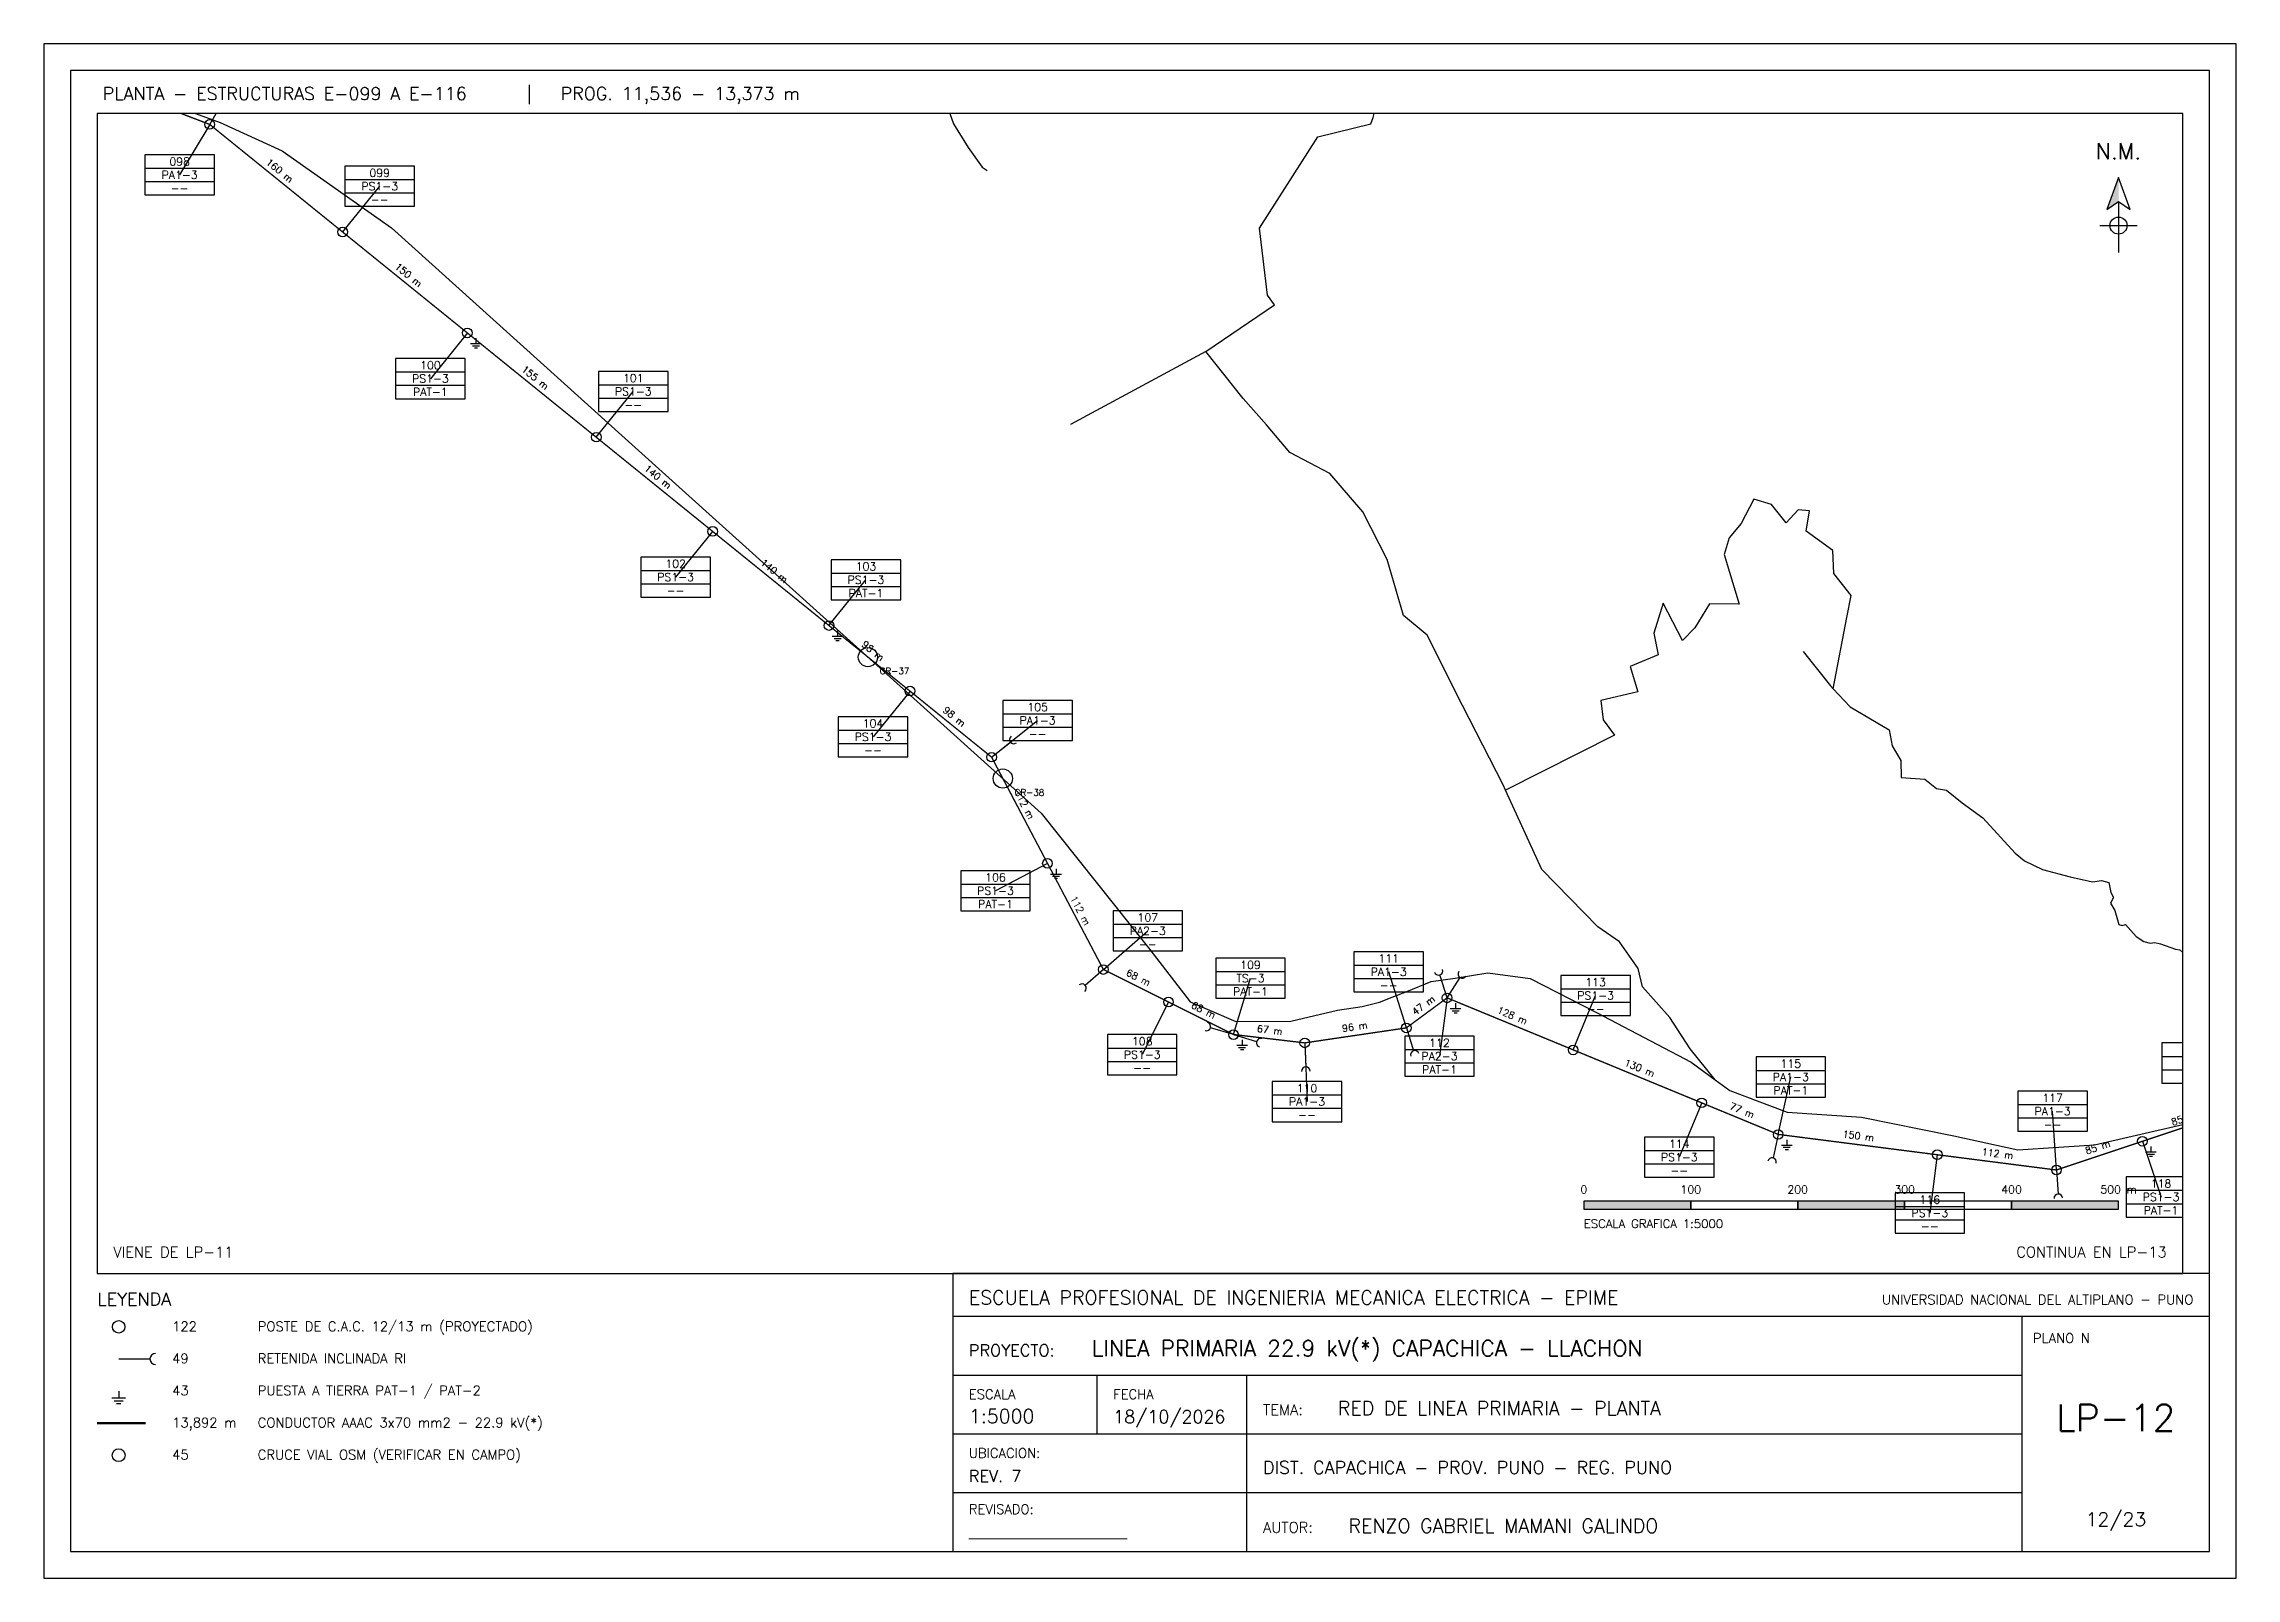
# Paper-space layout 'LP-12' of a CAD drawing. Header units: metres, sheet in millimetres. Extents: x 5 to 415, y 5 to 292.
# The model-space entities are those that its viewports show. They can reach past a viewport. Long polylines and large blocks are cut down to what shows.
import ezdxf
from ezdxf.enums import TextEntityAlignment as Align

# ---------------------------------------------------------------- set-up
doc = ezdxf.new("R2010")
doc.units = ezdxf.units.M
for name, color, linetype in [('CRUCES', 30, 'CONTINUOUS'), ('MARCO', 7, 'CONTINUOUS'), ('NM', 5, 'CONTINUOUS'), ('ROTULO', 7, 'CONTINUOUS'), ('RP_CONDUCTOR', 5, 'CONTINUOUS'), ('RP_CUADROPOSTE', 5, 'CONTINUOUS'), ('RP_LEYENDA', 7, 'CONTINUOUS'), ('RP_POSTE', 1, 'CONTINUOUS'), ('RP_PTIERRA', 2, 'CONTINUOUS'), ('RP_RETENIDA', 1, 'CONTINUOUS'), ('RP_VANO', 4, 'CONTINUOUS'), ('VIAS', 8, 'CONTINUOUS')]:
    doc.layers.add(name, color=color, linetype=linetype)
doc.layers.add('REDCAD_VIEWPORTS', color=8, linetype='CONTINUOUS', plot=False)
doc.styles.add('ROMANS', font='romans.shx')

# ---------------------------------------------------------------- blocks, each defined once
blk = doc.blocks.new('NM')
blk.add_hatch(color=5).paths.add_polyline_path([(0, 0), (0, -4.5), (-2.2, -6)])
for p, q in [((0, -4.5), (0, -14)), ((-3.5, -9), (3.5, -9))]:
    blk.add_line(p, q)
blk.add_lwpolyline([(0, 0), (-2.2, -6), (0, -4.5), (2.2, -6)], close=True)
blk.add_circle((0, -9), 1.6)
at = {"style": 'ROMANS'}
blk.add_text('N.M.', height=3, dxfattribs=at).set_placement((0, 2.5), align=Align.BOTTOM_CENTER)
blk = doc.blocks.new('POSTE_LP')
blk.add_circle((0, 0), 0.9)
blk = doc.blocks.new('RETENIDA')
blk.add_line((0, 0), (4.5, 0))
blk.add_arc((5.3, 0), 0.8, 90, 270)
blk = doc.blocks.new('PAT')
for p, q in [((0, 0), (0, -1)), ((-1, -1), (1, -1)), ((-0.65, -1.4), (0.65, -1.4)), ((-0.3, -1.8), (0.3, -1.8))]:
    blk.add_line(p, q)
blk = doc.blocks.new('CUADRO_POSTE')
for p, q in [((0, 5), (13, 5)), ((0, 2.5), (13, 2.5))]:
    blk.add_line(p, q)
blk.add_lwpolyline([(0, 0), (13, 0), (13, 7.5), (0, 7.5)], close=True)
at = {"style": 'ROMANS'}
for tag, p in [('NUMERO', (6.5, 6.25)), ('ARMADO', (6.5, 3.75)), ('PAT', (6.5, 1.25))]:
    blk.add_attdef(tag, text='', height=1.5, dxfattribs=at).set_placement(p, align=Align.MIDDLE_CENTER)

msp = doc.modelspace()

# ---------------------------------------------------------------- linework, layer by layer
at = {"layer": 'CRUCES'}
for centre in [(414540.1, 8261871.3), (414666.3, 8261757.7)]:
    msp.add_circle(centre, 9, dxfattribs=at)
at = {"layer": 'RP_CONDUCTOR', "const_width": 1.25}
msp.add_lwpolyline([(413671.5, 8262466.4), (413924.6, 8262369.5), (414655.8, 8261777.7), (414760.3, 8261579.1), (414882, 8261518.3), (414948.6, 8261510.5), (415043.6, 8261524.5), (415081.7, 8261552.6), (415391.3, 8261424.9), (415651.5, 8261391.6), (415812.3, 8261445.3)], dxfattribs=at)
at = {"layer": 'RP_CUADROPOSTE'}
for p, q in [((413924.6, 8262369.5), (413896.5, 8262322.2)), ((414049, 8262268.9), (414083.6, 8262311.6)), ((414165.6, 8262174.5), (414131, 8262131.7)), ((414286.1, 8262077), (414320.7, 8262119.7)), ((414394.9, 8261988.9), (414360.3, 8261946.1)), ((414503.7, 8261900.8), (414538.3, 8261943.6)), ((414579.5, 8261839.5), (414544.9, 8261796.7)), ((414655.8, 8261777.7), (414698.8, 8261812)), ((414708, 8261678.4), (414659.4, 8261652.8)), ((414760.3, 8261579.1), (414801.8, 8261615.3)), ((414882, 8261518.2), (414897.8, 8261570.9)), ((415043.6, 8261524.5), (415027.1, 8261576.9)), ((414821.2, 8261548.7), (414796.6, 8261499.5)), ((415081.7, 8261552.6), (415074.6, 8261498)), ((415199.6, 8261503.9), (415220.6, 8261554.8)), ((414948.6, 8261510.5), (414950.7, 8261455.6)), ((415391.3, 8261424.8), (415403.1, 8261478.6)), ((415319.8, 8261454.4), (415298.8, 8261403.5)), ((415651.5, 8261391.6), (415647.9, 8261446.5)), ((415731.9, 8261418.5), (415749.3, 8261366.3)), ((415540.1, 8261405.9), (415533.1, 8261351.3))]:
    msp.add_line(p, q, dxfattribs=at)
at = {"layer": 'VIAS'}
for points in [[(413740.9, 8262443.9), (413934.5, 8262371.2), (413992.4, 8262344.7), (414094.7, 8262272.7), (414313.1, 8262075.7), (414702.2, 8261725.4), (414803.8, 8261597.7), (414841.3, 8261548.9), (414884.2, 8261530.6), (414935.7, 8261530.8), (414979.2, 8261541.2), (415002.3, 8261544.6), (415018.5, 8261548.6), (415030.4, 8261553.3), (415044.2, 8261558.6), (415066.9, 8261568), (415089.4, 8261571.1), (415119.7, 8261575.9), (415159.4, 8261570.6), (415221.4, 8261539), (415309.9, 8261492.4), (415332.5, 8261475.8), (415346.2, 8261465.8), (415399.6, 8261445.6), (415469.1, 8261441), (415555.4, 8261423.6), (415615.3, 8261410.6), (415687.2, 8261415.2), (415778.5, 8261436.3), (415821, 8261462.6)], [(414604.2, 8262414.2), (414620.3, 8262370), (414633.9, 8262347.9), (414647, 8262329.4), (414651.5, 8262326.3)], [(415332.5, 8261475.8), (415308.9, 8261504.8), (415290.1, 8261534.1), (415264.3, 8261563), (415260.3, 8261579.9), (415242.8, 8261604.9), (415222.7, 8261619.1), (415170.2, 8261672.6), (415136.4, 8261746.9), (415134.2, 8261751.7), (415096, 8261826), (415063.1, 8261891.7), (415040.8, 8261910.3), (415025.8, 8261962.6), (415003, 8262007.1), (414971.9, 8262042.9), (414934.8, 8262062.7), (414912.9, 8262088.6), (414891.1, 8262113.2), (414856.1, 8262157.2), (414920.4, 8262200.7), (414913.8, 8262209.8), (414906.2, 8262272.5), (414960.7, 8262358), (415010.3, 8262369.9), (415012.5, 8262376), (415028, 8262427.5)], [(414856.1, 8262157.2), (414729.7, 8262088.9)], [(415442.6, 8261841.7), (415455.5, 8261908.3), (415459.4, 8261928.9), (415443.2, 8261949.4), (415442.3, 8261970.9), (415417.4, 8261989), (415420.7, 8262008.2), (415409.9, 8262009.1), (415398.7, 8261996.8), (415385.2, 8262014), (415368.6, 8262019), (415356.8, 8261996.3), (415345.5, 8261982.8), (415340.7, 8261967.4), (415354.8, 8261920.8), (415327.1, 8261921), (415313.4, 8261898.7), (415301.7, 8261886.8), (415283.9, 8261921.6), (415274.9, 8261893.8), (415279, 8261873.4), (415253, 8261862.4), (415260.1, 8261838.7), (415225.5, 8261830.8), (415227.6, 8261812.5), (415238.1, 8261798.4), (415136.4, 8261746.9)], [(415414.7, 8261876.6), (415440.3, 8261844.3), (415442.6, 8261841.7), (415458.7, 8261824.7), (415495.2, 8261803.4), (415497.9, 8261788.2), (415506, 8261774.6), (415506.3, 8261758.8), (415528.5, 8261757.2), (415539.3, 8261748.3), (415548.6, 8261746.9), (415563.3, 8261735), (415582.6, 8261721), (415613, 8261687.9), (415621.6, 8261680.9), (415638.5, 8261672.7), (415664.4, 8261665.8), (415685.1, 8261661), (415687.4, 8261661.5), (415693.7, 8261662.5), (415700.5, 8261660.5), (415702.3, 8261651.2), (415704.9, 8261646.5), (415702, 8261641.1), (415706.1, 8261634.3), (415709.8, 8261621.3), (415713, 8261620.3), (415716.1, 8261621.3), (415726.1, 8261609.9), (415733.2, 8261605.4), (415739.1, 8261603.9), (415743.5, 8261604.4), (415748.9, 8261603), (415762.8, 8261598.2), (415767, 8261597.5), (415771.4, 8261593.4), (415774.3, 8261594), (415777.9, 8261594.8), (415780, 8261591.1)]]:
    msp.add_lwpolyline(points, dxfattribs=at)

# ---------------------------------------------------------------- block references
at = {"layer": 'RP_CUADROPOSTE', "xscale": 5, "yscale": 5}
for p, values in [((413864, 8262303.5), {'NUMERO': '098', 'ARMADO': 'PA1-3', 'PAT': '--'}), ((414051.1, 8262292.9), {'NUMERO': '099', 'ARMADO': 'PS1-3', 'PAT': '--'}), ((414098.5, 8262113), {'NUMERO': '100', 'ARMADO': 'PS1-3', 'PAT': 'PAT-1'}), ((414288.2, 8262101), {'NUMERO': '101', 'ARMADO': 'PS1-3', 'PAT': '--'}), ((414327.8, 8261927.4), {'NUMERO': '102', 'ARMADO': 'PS1-3', 'PAT': '--'}), ((414505.8, 8261924.8), {'NUMERO': '103', 'ARMADO': 'PS1-3', 'PAT': 'PAT-1'}), ((414666.3, 8261793.3), {'NUMERO': '105', 'ARMADO': 'PA1-3', 'PAT': '--'}), ((414512.4, 8261778), {'NUMERO': '104', 'ARMADO': 'PS1-3', 'PAT': '--'}), ((414626.9, 8261634), {'NUMERO': '106', 'ARMADO': 'PS1-3', 'PAT': 'PAT-1'}), ((414769.3, 8261596.5), {'NUMERO': '107', 'ARMADO': 'PA2-3', 'PAT': '--'}), ((414865.3, 8261552.2), {'NUMERO': '109', 'ARMADO': 'TS-3', 'PAT': 'PAT-1'}), ((414994.6, 8261558.2), {'NUMERO': '111', 'ARMADO': 'PA1-3', 'PAT': '--'}), ((415188.1, 8261536), {'NUMERO': '113', 'ARMADO': 'PS1-3', 'PAT': '--'}), ((414764.1, 8261480.7), {'NUMERO': '108', 'ARMADO': 'PS1-3', 'PAT': '--'}), ((415042.1, 8261479.3), {'NUMERO': '112', 'ARMADO': 'PA2-3', 'PAT': 'PAT-1'}), ((415750.1, 8261472.9), {'NUMERO': '119', 'ARMADO': 'TS-3', 'PAT': '--'}), ((415370.6, 8261459.8), {'NUMERO': '115', 'ARMADO': 'PA1-3', 'PAT': 'PAT-1'}), ((414918.2, 8261436.8), {'NUMERO': '110', 'ARMADO': 'PA1-3', 'PAT': '--'}), ((415615.4, 8261427.8), {'NUMERO': '117', 'ARMADO': 'PA1-3', 'PAT': '--'}), ((415266.3, 8261384.8), {'NUMERO': '114', 'ARMADO': 'PS1-3', 'PAT': '--'}), ((415716.8, 8261347.6), {'NUMERO': '118', 'ARMADO': 'PS1-3', 'PAT': 'PAT-1'}), ((415500.6, 8261332.6), {'NUMERO': '116', 'ARMADO': 'PS1-3', 'PAT': '--'})]:
    msp.add_blockref('CUADRO_POSTE', p, dxfattribs=at).add_auto_attribs(values)
at = {"layer": 'RP_POSTE', "xscale": 5, "yscale": 5}
for p in [(413924.6, 8262369.5), (414049, 8262268.9), (414165.6, 8262174.5), (414286.1, 8262077), (414394.9, 8261988.9), (414503.7, 8261900.8), (414579.5, 8261839.5), (414655.8, 8261777.7), (414708, 8261678.4), (414760.3, 8261579.1), (414821.2, 8261548.7), (415081.7, 8261552.6), (414882, 8261518.2), (415043.6, 8261524.5), (414948.6, 8261510.5), (415199.6, 8261503.9), (415319.8, 8261454.4), (415391.3, 8261424.8), (415731.9, 8261418.5), (415540.1, 8261405.9), (415651.5, 8261391.6)]:
    msp.add_blockref('POSTE_LP', p, dxfattribs=at)
at = {"layer": 'RP_PTIERRA', "xscale": 5, "yscale": 5}
for p in [(414173.6, 8262169.5), (414511.7, 8261895.8), (414716, 8261673.4), (415089.7, 8261547.6), (414890, 8261513.2), (415399.3, 8261419.8), (415739.9, 8261413.5)]:
    msp.add_blockref('PAT', p, dxfattribs=at)
at = {"layer": 'RP_RETENIDA', "xscale": 5, "yscale": 5}
for p, rotation in [((413924.6, 8262369.5), 59.286036051947946), ((414655.8, 8261777.7), 38.59684349846418), ((414760.3, 8261579.1), -138.91020702624314), ((415081.7, 8261552.6), 107.49055403816186), ((415081.7, 8261552.6), 57.49055403816186), ((414882, 8261518.2), 163.3333488614173), ((414882, 8261518.2), -16.666651138582683), ((415043.6, 8261524.5), -72.47607929956662), ((414948.6, 8261510.5), -87.78501014642428), ((415391.3, 8261424.8), -102.41585276773291), ((415651.5, 8261391.6), -86.23252111476447)]:
    msp.add_blockref('RETENIDA', p, dxfattribs=dict(at, rotation=rotation))

# ---------------------------------------------------------------- texts
at = {"layer": 'CRUCES', "style": 'ROMANS'}
for s, p in [('CR-37', (414551.1, 8261855.3)), ('CR-38', (414677.3, 8261741.7))]:
    msp.add_text(s, height=6, dxfattribs=at).set_placement(p)
at = {"layer": 'RP_VANO', "style": 'ROMANS'}
for s, rotation, p in [('160 m', -38.9875, (413986.8, 8262322.2)), ('150 m', -38.9879, (414107.3, 8262224.7)), ('155 m', -38.9848, (414225.8, 8262128.7)), ('140 m', -38.9871, (414340.5, 8262035.9)), ('140 m', -38.9871, (414449.3, 8261947.8)), ('98 m', -38.993, (414541.6, 8261873.1)), ('98 m', -38.9834, (414617.6, 8261811.6)), ('112 m', -62.2474, (414681.9, 8261731.1)), ('112 m', -62.2429, (414734.2, 8261631.8)), ('68 m', -26.5613, (414790.7, 8261566.9)), ('68 m', -26.5613, (414851.6, 8261536.5)), ('47 m', 36.3736, (415062.7, 8261541.5)), ('128 m', -22.4214, (415140.7, 8261531.3)), ('67 m', -6.6159, (414915.3, 8261517.4)), ('96 m', 8.3629, (414996.1, 8261520.5)), ('130 m', -22.4185, (415259.7, 8261482.2)), ('77 m', -22.4244, (415355.5, 8261442.6)), ('85 m', 18.4734, (415772.1, 8261434.9)), ('150 m', -7.2733, (415465.7, 8261418.4)), ('112 m', -7.2788, (415595.8, 8261401.7)), ('85 m', 18.4756, (415691.7, 8261408.1))]:
    msp.add_text(s, height=6.5, rotation=rotation, dxfattribs=at).set_placement(p, align=Align.BOTTOM_CENTER)

psp = doc.layouts.new('LP-12')

# ---------------------------------------------------------------- hatches: boundary and pattern name
for points in [[(293, 74), (313, 74), (313, 75.5), (293, 75.5)], [(333, 74), (353, 74), (353, 75.5), (333, 75.5)], [(373, 74), (393, 74), (393, 75.5), (373, 75.5)]]:
    psp.add_hatch(color=7).paths.add_polyline_path(points)

# ---------------------------------------------------------------- linework, layer by layer
at = {"layer": 'CRUCES'}
psp.add_circle((19, 28), 1.2, dxfattribs=at)
at = {"layer": 'MARCO'}
for points in [[(5, 5), (415, 5), (415, 292), (5, 292)], [(10, 10), (410, 10), (410, 287), (10, 287)], [(15, 62), (405, 62), (405, 279), (15, 279)]]:
    psp.add_lwpolyline(points, close=True, dxfattribs=at)
at = {"layer": 'ROTULO'}
for p, q in [((175, 54), (375, 54)), ((175, 54), (410, 54)), ((375, 10), (375, 54)), ((175, 43), (375, 43)), ((202, 32), (202, 43)), ((230, 10), (230, 43)), ((175, 32), (375, 32)), ((175, 21), (375, 21))]:
    psp.add_line(p, q, dxfattribs=at)
for points in [[(293, 74), (313, 74), (313, 75.5), (293, 75.5)], [(313, 74), (333, 74), (333, 75.5), (313, 75.5)], [(333, 74), (353, 74), (353, 75.5), (333, 75.5)], [(353, 74), (373, 74), (373, 75.5), (353, 75.5)], [(373, 74), (393, 74), (393, 75.5), (373, 75.5)], [(175, 10), (410, 10), (410, 62), (175, 62)]]:
    psp.add_lwpolyline(points, close=True, dxfattribs=at)
at = {"layer": 'RP_CONDUCTOR', "lineweight": 50}
psp.add_line((15, 34), (24, 34), dxfattribs=at)

# ---------------------------------------------------------------- block references
at = {"layer": 'NM'}
psp.add_blockref('NM', (393, 267), dxfattribs=at)
at = {"layer": 'RP_POSTE', "xscale": 1.3, "yscale": 1.3}
psp.add_blockref('POSTE_LP', (19, 52), dxfattribs=at)
at = {"layer": 'RP_PTIERRA', "xscale": 1.3, "yscale": 1.3}
psp.add_blockref('PAT', (19, 40), dxfattribs=at)
at = {"layer": 'RP_RETENIDA', "xscale": 1.3, "yscale": 1.3}
psp.add_blockref('RETENIDA', (19, 46), dxfattribs=at)

# ---------------------------------------------------------------- texts
at = {"layer": 'ROTULO', "style": 'ROMANS'}
for s, height, p in [('PLANTA - ESTRUCTURAS E-099 A E-116   |   PROG. 11,536 - 13,373 m', 2.4, (16, 281.5)), ('ESCALA GRAFICA 1:5000', 1.6, (293, 70.5)), ('VIENE DE LP-11', 2, (18, 65)), ('ESCUELA PROFESIONAL DE INGENIERIA MECANICA ELECTRICA - EPIME', 2.6, (178, 56.2)), ('LINEA PRIMARIA 22.9 kV(*) CAPACHICA - LLACHON', 3, (201, 46.5)), ('PLANO N', 1.8, (377, 49)), ('PROYECTO:', 2.2, (178, 46.5)), ('ESCALA', 1.8, (178, 38.5)), ('FECHA', 1.8, (205, 38.5)), ('TEMA:', 2, (233, 35.5)), ('RED DE LINEA PRIMARIA - PLANTA', 2.6, (247, 35.5)), ('1:5000', 2.6, (178, 34)), ('18/10/2026', 2.4, (205, 34)), ('UBICACION:', 1.8, (178, 27.5)), ('REV. 7', 2.2, (178, 23)), ('DIST. CAPACHICA - PROV. PUNO - REG. PUNO', 2.4, (233, 24.5)), ('REVISADO:', 1.8, (178, 17)), ('________________________', 1.8, (178, 12.5)), ('AUTOR:', 2, (233, 13.5)), ('RENZO GABRIEL MAMANI GALINDO', 2.6, (249, 13.5))]:
    psp.add_text(s, height=height, dxfattribs=at).set_placement(p)
for s, p in [('0', (293, 76.5)), ('100', (313, 76.5)), ('200', (333, 76.5)), ('300', (353, 76.5)), ('400', (373, 76.5)), ('500 m', (393, 76.5))]:
    psp.add_text(s, height=1.5, dxfattribs=at).set_placement(p, align=Align.BOTTOM_CENTER)
for s, height, p in [('CONTINUA EN LP-13', 2, (402, 65)), ('UNIVERSIDAD NACIONAL DEL ALTIPLANO - PUNO', 1.8, (407, 56.2))]:
    psp.add_text(s, height=height, dxfattribs=at).set_placement(p, align=Align.RIGHT)
for s, height, p in [('LP-12', 5, (392.5, 35)), ('12/23', 2.6, (392.5, 16))]:
    psp.add_text(s, height=height, dxfattribs=at).set_placement(p, align=Align.MIDDLE_CENTER)
at = {"layer": 'RP_LEYENDA', "style": 'ROMANS'}
for s, height, p in [('LEYENDA', 2.4, (15, 56)), ('POSTE DE C.A.C. 12/13 m (PROYECTADO)', 1.8, (45, 51.2)), ('122', 1.8, (29, 51.2)), ('49', 1.8, (29, 45.2)), ('RETENIDA INCLINADA RI', 1.8, (45, 45.2)), ('43', 1.8, (29, 39.2)), ('PUESTA A TIERRA PAT-1 / PAT-2', 1.8, (45, 39.2)), ('13,892 m', 1.8, (29, 33.2)), ('CONDUCTOR AAAC 3x70 mm2 - 22.9 kV(*)', 1.8, (45, 33.2)), ('45', 1.8, (29, 27.2)), ('CRUCE VIAL OSM (VERIFICAR EN CAMPO)', 1.8, (45, 27.2))]:
    psp.add_text(s, height=height, dxfattribs=at).set_placement(p)

# ---------------------------------------------------------------- viewports
at = {"layer": 'REDCAD_VIEWPORTS'}
psp.add_viewport(center=(210, 170.5), size=(390, 217), view_center_point=(414794.54, 8261837.36), view_height=1085, dxfattribs=at)

doc.saveas('drawing.dxf')
